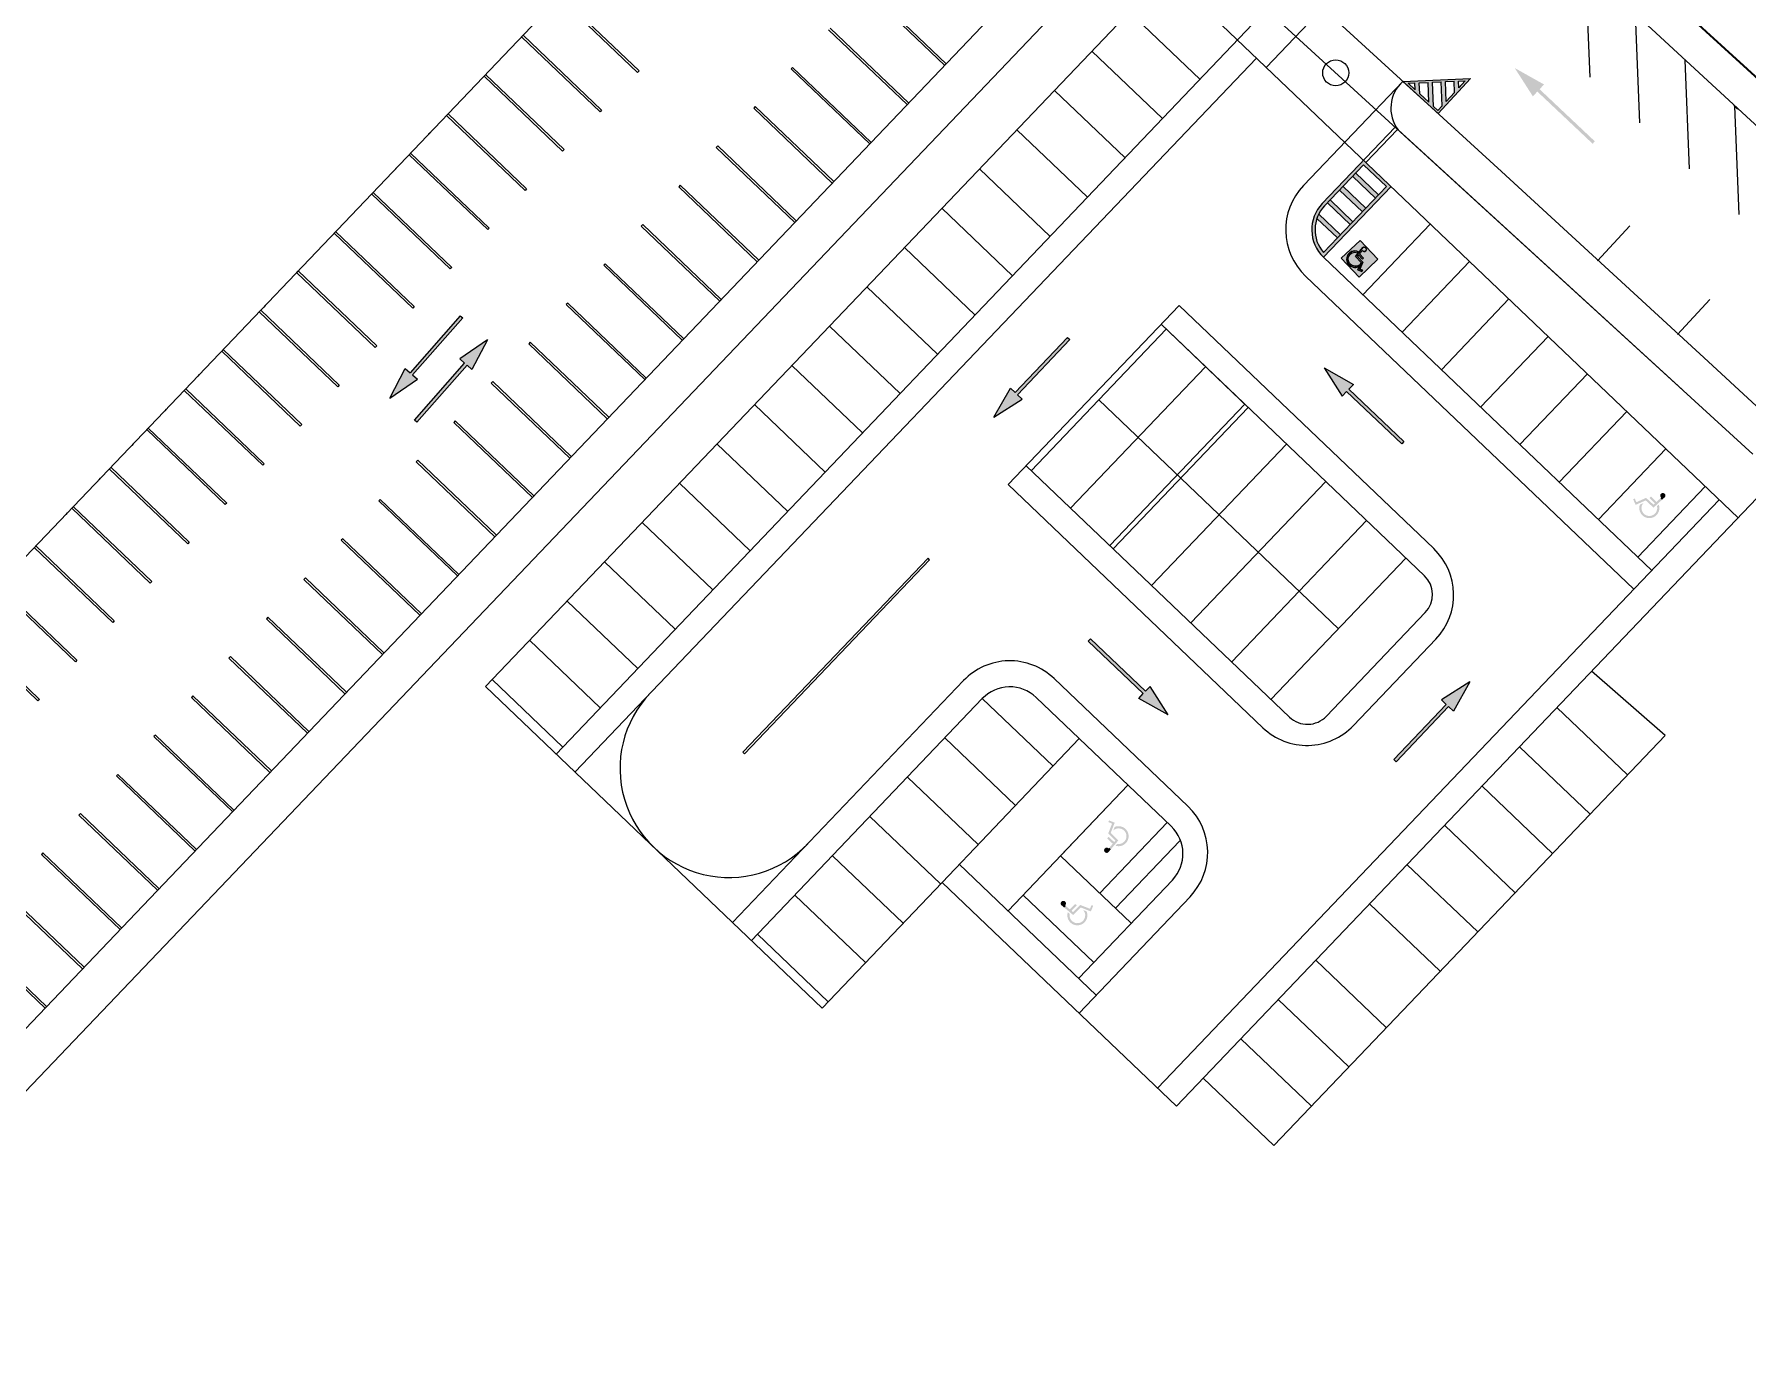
# Model space of a CAD drawing. Header units: millimetres. Extents: x 34038 to 35840, y 10511 to 10922.
# Drawn here: x 34978.6 to 35057.5, y 10704.3 to 10765.4 of the extents above; entities that cross this region are included whole.
import ezdxf

# ---------------------------------------------------------------- set-up
doc = ezdxf.new("R2010")
doc.units = ezdxf.units.MM
for name, color, linetype in [('_0', 7, 'Continuous'), ('GUIA', 7, 'Continuous'), ('PINTURA BRANCA', 7, 'Continuous')]:
    doc.layers.add(name, color=color, linetype=linetype)

# ---------------------------------------------------------------- blocks, each defined once
blk = doc.blocks.new('12')
at = {"layer": 'PINTURA BRANCA'}
h = blk.add_hatch(color=256, dxfattribs=at)
h.paths.add_polyline_path([(709.5063524391578, 866.5878076270078), (709.3348524387259, 866.3245246753548), (709.2430694875048, 866.7593076274395)], flags=16)
h.paths.add_polyline_path([(709.1846487430099, 867.0360512210649), (709.615513863723, 866.7553897960679), (709.8338367128534, 867.0905541341882), (709.06780725402, 867.5895384083154)], flags=16)
h.paths.add_polyline_path([(710.3346837331574, 868.4351293180409), (710.5979666848099, 868.2636293176096), (710.7694666852412, 868.5269122692622)], flags=16)
h.paths.add_polyline_path([(710.0579401395316, 868.3767085735461), (710.4888052602445, 868.0960471485492), (710.2704824111141, 867.760882810429), (709.5044529522806, 868.259867084556)], flags=16)
h.paths.add_polyline_path([(710.985027265608, 868.6746211296579), (709.2868740274193, 866.0676543903937), (708.8324672768815, 868.2202143791201)])
h.paths.add_polyline_path([(709.009386509525, 867.8662820019409), (709.9429981374185, 867.2581363032485), (710.161320986549, 867.5933006413688), (709.2277093586556, 868.2014463400611), (708.95096576503, 868.1430255955661)], flags=16)
for p, q in [((708.8324672768815, 868.2202143791201), (710.985027265608, 868.6746211296579)), ((710.985027265608, 868.6746211296579), (709.2868740274193, 866.0676543903937)), ((709.2868740274193, 866.0676543903937), (708.8324672768815, 868.2202143791201)), ((708.9509657650299, 868.1430255955661), (709.2277093586556, 868.2014463400611)), ((709.0093865095249, 867.866282001941), (708.95096576503, 868.1430255955661)), ((709.009386509525, 867.8662820019409), (709.9429981374186, 867.2581363032484)), ((709.2277093586556, 868.2014463400611), (710.161320986549, 867.5933006413688)), ((709.5044529522806, 868.259867084556), (710.0579401395314, 868.3767085735461)), ((709.5044529522808, 868.259867084556), (710.2704824111141, 867.760882810429)), ((710.0579401395316, 868.3767085735461), (710.4888052602445, 868.0960471485495)), ((710.4888052602445, 868.0960471485492), (710.2704824111141, 867.760882810429)), ((710.334683733157, 868.435129318041), (710.7694666852412, 868.5269122692622)), ((710.3346837331574, 868.4351293180409), (710.5979666848096, 868.2636293176097)), ((710.7694666852414, 868.5269122692623), (710.5979666848099, 868.2636293176096)), ((709.1846487430099, 867.036051221065), (709.06780725402, 867.5895384083154)), ((709.0678072540201, 867.5895384083155), (709.8338367128534, 867.0905541341882)), ((709.8338367128533, 867.0905541341882), (709.615513863723, 866.7553897960679)), ((710.161320986549, 867.5933006413688), (709.9429981374185, 867.2581363032485)), ((709.1846487430099, 867.0360512210649), (709.6155138637231, 866.7553897960678)), ((709.3348524387259, 866.3245246753548), (709.2430694875046, 866.7593076274396)), ((709.2430694875048, 866.7593076274395), (709.5063524391579, 866.5878076270076)), ((709.5063524391578, 866.5878076270078), (709.3348524387258, 866.3245246753545))]:
    blk.add_line(p, q, dxfattribs=at)
blk = doc.blocks.new('A$C51C17A21')
at = {"layer": 'PINTURA BRANCA'}
h = blk.add_hatch(color=152, dxfattribs=at)
h.paths.add_polyline_path([(9.180785392288044, 9.163803444595828), (0, 9.163803444595828), (0, 0), (9.180785392288044, 0)])
edge = h.paths.add_edge_path(flags=16)
edge.add_line((5.422054313698709, 5.759658274507842), (5.421210884993229, 5.279695285018647))
edge.add_line((5.421210884993229, 5.279695285018647), (3.371216165724718, 5.269816209399892))
edge.add_line((3.371216165724718, 5.269816209399892), (3.434992290459149, 4.612271246112527))
edge.add_line((3.434992290459149, 4.612271246112527), (6.32046581006648, 4.612235962520231))
edge.add_line((6.32046581006648, 4.612235962520231), (7.291269149901154, 2.146054230700997))
edge.add_line((7.291269149901154, 2.146054230700997), (8.265835677223322, 2.561483206763683))
edge.add_line((8.265835677223322, 2.561483206763683), (8.460630145193818, 2.108830044385854))
edge.add_line((8.460630145193818, 2.108830044385854), (7.028143119715196, 1.500893807131092))
edge.add_line((7.028143119715196, 1.500893807131092), (5.990097561407993, 4.122711449713847))
edge.add_line((5.990097561407993, 4.122711449713847), (3.009950167172747, 4.122993718423118))
edge.add_line((3.009950167172747, 4.122993718423118), (2.53974979408008, 8.155413962825719))
edge.add_arc((3.205961485207808, 8.053055018452483), 0.6740292062577634, 90.86110328032771, 171.2651935622226, ccw=False)
edge.add_line((3.195831822675927, 8.727008103485446), (3.431625227975701, 8.7240795656013))
edge.add_arc((3.423146651183856, 8.04142065083306), 0.682711564408401, 6.993114099470688, 89.28842694358462, ccw=False)
edge.add_line((4.100779381530401, 8.124540822512813), (4.101967756527984, 8.066675736668572))
edge.add_arc((3.374478854861763, 8.051735300494556), 0.7276423013270964, -109.66773350404361, 1.1765177688022277, ccw=False)
edge.add_line((3.129579916691682, 7.366543481538997), (3.311797415962019, 5.77027863477781))
edge.add_line((3.311797415962019, 5.77027863477781), (5.422054313698709, 5.759658274507842))
edge = h.paths.add_edge_path(flags=16)
edge.add_line((6.140327967041799, 2.954754088966752), (6.398734448690789, 2.329909958291523))
edge.add_arc((3.545799992762909, 3.567409587629868), 3.109765319510951, 302.00990588515776, 336.5505467284719, ccw=False)
edge.add_arc((3.613911364152955, 3.383162574035737), 2.917701294968827, 162.5317855962321, 302.793607434027, ccw=False)
edge.add_arc((3.412492398476161, 3.34164600982001), 2.739861174484087, 108.78632825692031, 160.438804791383, ccw=False)
edge.add_line((2.530148055141808, 5.935544179608314), (2.580854924532105, 5.481713625966677))
edge.add_arc((3.412492398461723, 3.341646009805345), 2.295976979367712, 111.2362938310106, 160.2370488798236)
edge.add_arc((3.613911364156479, 3.383162574032781), 2.473817099848291, 162.720137507934, 302.8637260381623)
edge.add_arc((3.545799992762568, 3.567409587629754), 2.665881124386374, 301.9444794714997, 346.7139074411326)
h = blk.add_hatch(color=256, dxfattribs=at)
edge = h.paths.add_edge_path()
edge.add_arc((3.374478854861763, 8.051735300494556), 0.7276423013270057, 250.3322664959564, 361.1765177688022)
edge.add_line((4.101967756527984, 8.066675736668572), (4.100779381530401, 8.124540822512813))
edge.add_arc((3.423146651183856, 8.04142065083306), 0.6827115644084146, 6.993114099470686, 89.28842694358454)
edge.add_line((3.431625227975701, 8.7240795656013), (3.195831822675927, 8.727008103485446))
edge.add_arc((3.205961485207808, 8.053055018452483), 0.674029206257754, 90.86110328032767, 171.2651935622226)
edge.add_line((2.53974979408008, 8.155413962825719), (3.009950167172747, 4.122993718423118))
edge.add_line((3.009950167172747, 4.122993718423118), (5.990097561407993, 4.122711449713847))
edge.add_line((5.990097561407993, 4.122711449713847), (7.028143119715196, 1.500893807131092))
edge.add_line((7.028143119715196, 1.500893807131092), (8.460630145193818, 2.108830044385854))
edge.add_line((8.460630145193818, 2.108830044385854), (8.265835677223322, 2.561483206763683))
edge.add_line((8.265835677223322, 2.561483206763683), (7.291269149901154, 2.146054230700997))
edge.add_line((7.291269149901154, 2.146054230700997), (6.32046581006648, 4.612235962520231))
edge.add_line((6.32046581006648, 4.612235962520231), (3.434992290459149, 4.612271246112527))
edge.add_line((3.434992290459149, 4.612271246112527), (3.371216165724718, 5.269816209399892))
edge.add_line((3.371216165724718, 5.269816209399892), (5.421279214686706, 5.279695614304501))
edge.add_line((5.421279214686706, 5.279695614304501), (5.422054313698709, 5.759658274507842))
edge.add_line((5.422054313698709, 5.759658274507842), (3.311797415962019, 5.77027863477781))
edge.add_line((3.311797415962019, 5.77027863477781), (3.129579916691682, 7.366543481538997))
edge = h.paths.add_edge_path()
edge.add_arc((3.412492398461723, 3.341646009805345), 2.295976979367714, 111.23629383101061, 160.2370488798236, ccw=False)
edge.add_line((2.580854924532105, 5.481713625966677), (2.530148055141808, 5.935544179608314))
edge.add_arc((3.412492398476161, 3.34164600982001), 2.739861174484073, 108.7863282569202, 160.438804791383)
edge.add_arc((3.613911364152841, 3.383162574035737), 2.917701294968806, 162.5317855962315, 302.7936074340288)
edge.add_arc((3.545799992762795, 3.567409587629868), 3.109765319511033, 302.0099058851595, 336.5505467284727)
edge.add_line((6.398734448690789, 2.329909958291523), (6.140327967041799, 2.954754088966752))
edge.add_arc((3.545799992762568, 3.567409587629868), 2.66588112438639, 301.9444794714964, 346.71390744113023, ccw=False)
edge.add_arc((3.613911364156479, 3.383162574032781), 2.473817099848283, 162.720137507934, 302.8637260381601, ccw=False)
blk.add_lwpolyline([(9.180785392288044, 0), (0, 0), (0, 9.163803444595828), (9.180785392288044, 9.163803444595828)], close=True, dxfattribs=at)
blk.add_lwpolyline([(8.460630145193818, 2.108830044385854), (7.028143119715196, 1.500893807131092), (5.990097561407993, 4.122711449713847), (3.009950167172747, 4.122993718423118), (2.53974979408008, 8.155413962825719, -0.5271040350187159), (3.195831822675927, 8.727008103485446), (3.431625227975701, 8.7240795656013, -0.3753540589992009), (4.100779381530401, 8.124540822512813), (4.101967756527984, 8.066675736668572, -0.5252580657301573), (3.129579916691682, 7.366543481538997), (3.311797415962019, 5.77027863477781), (5.422071464680243, 5.770278634777924), (5.421279214686706, 5.279695614304501), (3.371216165724718, 5.269816209399892), (3.434992290459149, 4.612271246112527), (6.32046581006648, 4.612235962520231), (7.291269149901154, 2.146054230700997), (8.265835677223322, 2.561483206763683)], format="xyb", close=True, dxfattribs=at)
at = {"layer": 'PINTURA BRANCA', "color": 250}
for points in [[(3.129579916691682, 7.366543481538997, 0.5252580657301571), (4.101967756527984, 8.066675736668572), (4.100779381530401, 8.124540822512813, 0.3753540589992009), (3.431625227975701, 8.7240795656013), (3.195831822675927, 8.727008103485446, 0.3659682706623709), (2.53974979408008, 8.155413962825719), (3.009950167172747, 4.122993718423118), (5.990097561407993, 4.122711449713847), (7.028143119715196, 1.500893807131092), (8.460630145193818, 2.108830044385854), (8.265835677223322, 2.561483206763683), (7.291269149901154, 2.146054230700997), (6.32046581006648, 4.612235962520231), (3.434992290459149, 4.612271246112527), (3.371216165724718, 5.269816209399892), (5.421279214686706, 5.279695614304501), (5.422071464680243, 5.770278634777924), (3.311797415962019, 5.77027863477781)], [(1.251749361771317, 4.11798344879719, -0.2171247333798054), (2.580854924532105, 5.481713625966677), (2.530148055141808, 5.935544179608314, 0.2292715696475673), (0.8307638776268504, 4.258988421397362, 0.7019114297085347), (5.194180469797061, 0.9304639785272002, 0.1518635365455348), (6.398734448690789, 2.329909958291523), (6.140327967041799, 2.954754088966752, -0.1978667100968566), (4.956310346832424, 1.305246306515642, -0.7011416496897603)]]:
    blk.add_lwpolyline(points, format="xyb", close=True, dxfattribs=at)
at = {"layer": 'PINTURA BRANCA'}
for points in [[(6.398734448690789, 2.329909958291523, -0.1518635365455338), (5.194180469797061, 0.9304639785272002, -0.7019114297085285), (0.8307638776268504, 4.258988421397362, -0.229271569647566), (2.530148055141808, 5.935544179608314)], [(6.140327967041799, 2.954754088966752, -0.1978667100968593), (4.956310346832424, 1.305246306515642, -0.701141649689756), (1.251749361771317, 4.11798344879719, -0.2171247333798052), (2.580854924532105, 5.481713625966677, 0.04686792952544745)]]:
    blk.add_lwpolyline(points, format="xyb", dxfattribs=at)
for points in [[(2.580854924532105, 5.481713625966677), (2.530148055141808, 5.935544179608428)], [(6.140327967041799, 2.954754088966752), (6.398734448690789, 2.329909958291637)]]:
    blk.add_lwpolyline(points, dxfattribs=at)

msp = doc.modelspace()

# ---------------------------------------------------------------- hatches: boundary and pattern name
for points in [[(35046.75679542421, 10763.86028787228), (35048.10529091992, 10763.10385882865), (35047.89944566485, 10762.88562104328), (35050.44555316088, 10760.48409306746), (35050.34263053335, 10760.37497417477), (35047.79652303732, 10762.77650215059), (35047.59067778225, 10762.55826436522)], [(34994.95542879529, 10748.65355978105), (34995.66661072111, 10750.02645645173), (34995.89157094497, 10749.8279800106), (34998.2071294248, 10752.45251595558), (34998.31960953672, 10752.35327773502), (34996.00405105689, 10749.72874179004), (34996.22901128075, 10749.53026534891)], [(34999.45436136948, 10751.3521162787), (34998.74317944366, 10749.97921960801), (34998.51821921981, 10750.17769604914), (34996.20266073998, 10747.55316010416), (34996.09018062805, 10747.65239832472), (34998.40573910788, 10750.2769342697), (34998.18077888402, 10750.47541071083)], [(35022.77123079034, 10747.78113854195), (35023.53228331366, 10749.12703008912), (35023.7498133685, 10748.92043707074), (35026.16006524953, 10751.45828771056), (35026.26883027695, 10751.35499120137), (35023.85857839592, 10748.81714056156), (35024.07610845076, 10748.61054754319)], [(35037.9788591555, 10750.05386411332), (35039.32475070267, 10749.29281159), (35039.11815768429, 10749.07528153516), (35041.65600832411, 10746.66502965413), (35041.55271181492, 10746.55626462671), (35039.01486117511, 10748.96651650774), (35038.80826815673, 10748.7489864529)], [(35030.79404258826, 10734.07433129946), (35029.44815104109, 10734.83538382278), (35029.65474405947, 10735.05291387762), (35027.11689341965, 10737.46316575865), (35027.22018992883, 10737.57193078607), (35029.75804056865, 10735.16167890504), (35029.96463358702, 10735.37920895988)], [(35044.69068805522, 10735.59697458899), (35043.9296355319, 10734.25108304182), (35043.71210547706, 10734.45767606019), (35041.30185359603, 10731.91982542038), (35041.19308856861, 10732.02312192957), (35043.60334044963, 10734.56097256938), (35043.38581039479, 10734.76756558775)]]:
    msp.add_hatch(color=256).paths.add_polyline_path(points)
h = msp.add_hatch(color=256)
h.set_gradient(color1=(255, 255, 255), one_color=1, tint=1)
h.paths.add_polyline_path([(35052.78476710375, 10743.95147871251), (35052.3232796396, 10743.74638387434), (35052.20789651369, 10744.00356059167), (35052.28049161623, 10744.03613060789), (35052.36022739718, 10743.87081449832), (35052.80385345909, 10744.06797134968), (35053.14675031223, 10743.75298262075), (35053.21383320881, 10743.81526303627), (35052.95952855277, 10744.05794502192), (35053.0312503762, 10744.12593417776), (35053.2862996601, 10743.8825415965), (35053.4674063441, 10744.05068280847), (35053.53910453514, 10743.98256635624), (35053.14710557855, 10743.61863070129)])
h = msp.add_hatch(color=256)
h.set_gradient(color1=(255, 255, 255), one_color=1, tint=1)
h.paths.add_polyline_path([(35053.30527621872, 10743.68519541439), (35053.38534363022, 10743.75953078022, -1.442445604165616), (35052.5206768292, 10743.75904847244), (35052.6711470908, 10743.825920655, 1.61659009034227)])
h = msp.add_hatch(color=256)
h.set_gradient(color1=(255, 255, 255), one_color=1, tint=1)
h.paths.add_polyline_path([(35053.4674063441, 10744.05068280847), (35053.49844787647, 10744.07950206992, -3.432758291844596), (35053.62755424638, 10744.0646839309), (35053.53910453514, 10743.98256635624)])
h = msp.add_hatch(color=256)
h.set_gradient(color1=(255, 255, 255), one_color=1, tint=1)
h.paths.add_polyline_path([(35028.15461536035, 10728.64106674871), (35028.33791221937, 10729.11163750182), (35028.0756227094, 10729.21487190807), (35028.04648199874, 10729.14083358115), (35028.2153448797, 10729.06891322045), (35028.03914233889, 10728.61655542903), (35028.36981653206, 10728.28875864865), (35028.31074021826, 10728.2188375909), (35028.05643524909, 10728.46151924842), (35027.99187329823, 10728.3866974617), (35028.24692289619, 10728.14330520954), (35028.08743194035, 10727.95453621537), (35028.15882568868, 10727.88610073945), (35028.5040381728, 10728.29468449306)])
h = msp.add_hatch(color=256)
h.set_gradient(color1=(255, 255, 255), one_color=1, tint=1)
h.paths.add_polyline_path([(35028.44494044158, 10728.13357499426), (35028.37442936099, 10728.05012006923, 1.442445604165616), (35028.33448944827, 10728.91386407805), (35028.27472460421, 10728.76043216533, -1.61659009034227)])
h = msp.add_hatch(color=256)
h.set_gradient(color1=(255, 255, 255), one_color=1, tint=1)
h.paths.add_polyline_path([(35028.08743194035, 10727.95453621537), (35028.06009532549, 10727.92218136952, 3.432758291844596), (35028.0809327657, 10727.79390887411), (35028.15882568868, 10727.88610073945)])
h = msp.add_hatch(color=256)
h.set_gradient(color1=(255, 255, 255), one_color=1, tint=1)
h.paths.add_polyline_path([(35026.08368690317, 10725.27531089378), (35026.05133205732, 10725.30264750865, 3.432758291844596), (35025.92305956191, 10725.28181006843), (35026.01525142725, 10725.20391714546)])
h = msp.add_hatch(color=256)
h.set_gradient(color1=(255, 255, 255), one_color=1, tint=1)
h.paths.add_polyline_path([(35026.7702174365, 10725.20812747379), (35027.24078818961, 10725.02483061476), (35027.34402259586, 10725.28712012474), (35027.26998426895, 10725.3162608354), (35027.19806390825, 10725.14739795444), (35026.74570611683, 10725.32360049525), (35026.41790933645, 10724.99292630208), (35026.3479882787, 10725.05200261587), (35026.59066993622, 10725.30630758504), (35026.5158481495, 10725.37086953591), (35026.27245589734, 10725.11581993795), (35026.08368690317, 10725.27531089378), (35026.01525142725, 10725.20391714546), (35026.42383518085, 10724.85870466134)])
h = msp.add_hatch(color=256)
h.set_gradient(color1=(255, 255, 255), one_color=1, tint=1)
h.paths.add_polyline_path([(35026.26272568206, 10724.91780239256), (35026.17927075703, 10724.98831347315, 1.442445604165616), (35027.04301476585, 10725.02825338587), (35026.88958285313, 10725.08801822993, -1.61659009034227)])
at = {"layer": '_0'}
h = msp.add_hatch(color=256, dxfattribs=at)
h.dxf.hatch_style = 1
h.paths.add_polyline_path([(35039.44082426844, 10759.02569271304), (35039.29394458733, 10758.87177838384), (35040.3429413168, 10757.8707260068), (35040.48982099791, 10758.024640336)])
h.paths.add_polyline_path([(35038.84929733691, 10758.40583522026), (35038.6949299409, 10758.24407455991), (35039.74392667036, 10757.24302218287), (35039.89829406637, 10757.40478284322)])
h.paths.add_polyline_path([(35038.25811575643, 10757.78633961876), (35038.12970683764, 10757.65178068965), (35039.17870356712, 10756.65072831262), (35039.3071124859, 10756.78528724173)])
h.paths.add_polyline_path([(35037.73265782226, 10757.13670618245, 0.03379886507679383), (35037.64830151583, 10756.93778787926), (35038.59264724225, 10756.03660343547), (35038.732204052, 10756.18284417208)])
at = {"layer": 'PINTURA BRANCA'}
h = msp.add_hatch(color=256, dxfattribs=at)
h.dxf.hatch_style = 1
h.paths.add_polyline_path([(35039.44082426844, 10759.02569271304), (35039.29394458733, 10758.87177838384), (35040.3429413168, 10757.8707260068), (35040.48982099791, 10758.024640336)], flags=0)
h.paths.add_polyline_path([(35038.84929733691, 10758.40583522026), (35038.6949299409, 10758.24407455991), (35039.74392667036, 10757.24302218287), (35039.89829406637, 10757.40478284322)], flags=0)
h.paths.add_polyline_path([(35038.25811575643, 10757.78633961876), (35038.12970683764, 10757.65178068965), (35039.17870356712, 10756.65072831262), (35039.3071124859, 10756.78528724173)], flags=0)
h.paths.add_polyline_path([(35037.73265782226, 10757.13670618245, 0.0337988650767938), (35037.64830151583, 10756.93778787926), (35038.59264724225, 10756.03660343547), (35038.732204052, 10756.18284417208)], flags=0)
h.paths.add_polyline_path([(35041.05868510628, 10758.40347824489), (35039.79265457072, 10759.61164490682), (35037.8941069591, 10757.62216835094, 0.4142135623731072), (35037.95197083273, 10755.14797115344)])
h.paths.add_polyline_path([(35038.00262386215, 10757.51861120849), (35039.79761433131, 10759.39957086133), (35040.84661106078, 10758.39851848429), (35037.95187602637, 10755.36514315505, -0.3869742694113127)], flags=16)

# ---------------------------------------------------------------- linework, layer by layer
for p, q in [((35016.66432736312, 10781.68284460433), (34954.53007286289, 10716.57267321998)), ((35060.76016882785, 10760.77398091419), (35048.99999853604, 10771.52169836671)), ((35060.75833399918, 10760.81629896014), (35049.0423820853, 10771.52360486923)), ((35027.51602259385, 10771.32713552097), (34963.58677851916, 10704.33600362994)), ((35033.31112190056, 10770.83300893815), (35046.1432025368, 10759.10100212643)), ((35029.52207650661, 10770.53231652248), (34970.88329515025, 10709.08503378622)), ((35030.92028637835, 10770.57996991884), (35057.7233903154, 10746.07465337054)), ((35057.03590095539, 10743.1565003899), (35030.73538264509, 10768.25495459113)), ((35035.32837330645, 10766.54978125863), (35002.6151261069, 10732.26976743536)), ((35032.26493736234, 10763.33962526677), (35029.00943027088, 10766.44633954033)), ((35037.91517365714, 10766.62321649451), (35035.308076682, 10763.89125534735)), ((35034.85902496092, 10764.31978317796), (35003.48326133129, 10731.44131029575)), ((35030.53898498814, 10761.53101021596), (35027.28347789669, 10764.63772448952)), ((34999.85355961776, 10764.06692601314), (34999.7845215572, 10763.99458137827)), ((35006.43942796526, 10763.7258422848), (35006.3703899047, 10763.65349764993)), ((35013.50856273661, 10763.89117100059), (35013.43952467606, 10763.81882636572)), ((35028.81303261394, 10759.72239516516), (35025.55752552249, 10762.82910943872)), ((35041.6033909606, 10763.2472754037), (35037.02597173471, 10758.45062549055)), ((34998.33472228553, 10762.47534404596), (34998.26568422497, 10762.40299941109)), ((35011.78261122272, 10762.0825551288), (35011.71357316217, 10762.01021049393)), ((35004.71347645135, 10761.91722641302), (35004.6444383908, 10761.84488177815)), ((35041.24848015884, 10761.13719573278), (35037.8941069591, 10757.62216835094)), ((34996.8158849533, 10760.88376207879), (34996.74684689275, 10760.81141744392)), ((35027.08708023974, 10757.91378011435), (35023.83157314829, 10761.02049438791)), ((35041.35699706188, 10761.03363859033), (35039.90117147376, 10759.50808776437)), ((35041.38194265265, 10761.01126609633), (35054.47496000825, 10749.04460092395)), ((35002.98752493746, 10760.10861054123), (35002.91848687691, 10760.03626590636)), ((35010.05665970883, 10760.27393925701), (35009.98762164827, 10760.20159462214)), ((34995.29704762108, 10759.29218011162), (34995.22800956052, 10759.21983547674)), ((35025.36112786554, 10756.10516506355), (35022.10562077409, 10759.2118793371)), ((35039.79761433131, 10759.39957086133), (35038.00262386215, 10757.51861120849)), ((35055.66711874183, 10750.34106649096), (35046.14311827613, 10759.09881573061)), ((35001.26157342357, 10758.29999466944), (35001.19253536301, 10758.22765003457)), ((35008.33070819493, 10758.46532338523), (35008.26167013437, 10758.39297875036)), ((35040.84661106078, 10758.39851848429), (35037.95187602637, 10755.36514315505)), ((35041.05868510628, 10758.40347824489), (35037.95197083273, 10755.14797115344)), ((34993.77821028885, 10757.70059814444), (34993.70917222829, 10757.62825350957)), ((35023.63517549134, 10754.29655001274), (35020.3796683999, 10757.4032642863)), ((34999.53562190967, 10756.49137879765), (34999.46658384911, 10756.41903416278)), ((35006.60475668104, 10756.65670751344), (35006.53571862048, 10756.58436287857)), ((35042.86730015709, 10756.67752587069), (35039.76058588353, 10753.42201877924)), ((35004.87880516714, 10754.84809164165), (35004.80976710658, 10754.77574700678)), ((35021.90922311715, 10752.48793496194), (35018.6537160257, 10755.59464923549)), ((35053.06106944383, 10740.72943327374), (35037.95197083273, 10755.14797115344)), ((35044.6759152079, 10754.95157349649), (35041.56920093434, 10751.69606640504)), ((34990.74053562439, 10754.5174342101), (34990.67149756383, 10754.44508957523)), ((34997.80967039578, 10754.68276292587), (34997.74063233522, 10754.61041829099)), ((35052.23261710058, 10739.8612934722), (35037.12351369311, 10754.27983592905)), ((35020.18327074295, 10750.67931991113), (35016.9277636515, 10753.78603418469)), ((34989.22169829216, 10752.92585224292), (34989.15266023161, 10752.85350760805)), ((34996.08371888188, 10752.87414705408), (34996.01468082132, 10752.80180241921)), ((35003.15285365324, 10753.03947576987), (35003.08381559269, 10752.96713113499)), ((35031.29750913621, 10752.92819750171), (35023.42716630987, 10744.68091287004)), ((35043.02934826651, 10741.73256159697), (35031.29750913621, 10752.92819750171)), ((35046.4845302587, 10753.22562112229), (35043.37781598514, 10749.97011403084)), ((34998.2071294248, 10752.45251595558), (34995.89157094497, 10749.8279800106)), ((34998.31960953672, 10752.35327773502), (34996.00405105689, 10749.72874179004)), ((34998.2071294248, 10752.45251595558), (34998.31960953672, 10752.35327773502)), ((35018.45731836875, 10748.87070486032), (35015.2018112773, 10751.97741913388)), ((35030.70898604515, 10751.83109440461), (35024.49555749803, 10745.32008022171)), ((35042.59878423974, 10740.48471894812), (35030.4690519966, 10752.06006227733)), ((35034.48562430142, 10748.22706724471), (35030.4690519966, 10752.06006227733)), ((34987.70286095994, 10751.33427027575), (34987.63382289938, 10751.26192564088)), ((34994.35776736798, 10751.06553118229), (34994.28872930743, 10750.99318654742)), ((34999.45436136948, 10751.3521162787), (34998.18077888402, 10750.47541071083)), ((34999.45436136948, 10751.3521162787), (34998.74317944366, 10749.97921960801)), ((35001.42690213935, 10751.23085989808), (35001.3578640788, 10751.15851526321)), ((35026.16006524953, 10751.45828771056), (35023.7498133685, 10748.92043707074)), ((35026.26883027695, 10751.35499120137), (35023.85857839592, 10748.81714056156)), ((35026.16006524953, 10751.45828771056), (35026.26883027695, 10751.35499120137)), ((35048.2931453095, 10751.49966874809), (35045.18643103595, 10748.24416165664)), ((34996.09018062805, 10747.65239832472), (34998.40573910788, 10750.2769342697)), ((34996.20266073998, 10747.55316010416), (34998.51821921981, 10750.17769604914)), ((34998.40573910788, 10750.2769342697), (34998.18077888402, 10750.47541071083)), ((34998.74317944366, 10749.97921960801), (34998.51821921981, 10750.17769604914)), ((35016.73136599455, 10747.06208980952), (35013.4758589031, 10750.16880408308)), ((35032.51760109595, 10750.10514203041), (35026.30417254884, 10743.59412784751)), ((35055.66711874183, 10750.34106649096), (35058.90579049873, 10747.36050657192)), ((34986.18402362771, 10749.74268830858), (34986.11498556715, 10749.6703436737)), ((34994.95542879529, 10748.65355978105), (34995.66661072111, 10750.02645645173)), ((34994.95542879529, 10748.65355978105), (34996.22901128075, 10749.53026534891)), ((34995.66661072111, 10750.02645645173), (34995.89157094497, 10749.8279800106)), ((34996.00405105689, 10749.72874179004), (34996.22901128075, 10749.53026534891)), ((34999.70095062545, 10749.42224402629), (34999.6319125649, 10749.34989939142)), ((35037.9788591555, 10750.05386411332), (35038.80826815673, 10748.7489864529)), ((35037.9788591555, 10750.05386411332), (35039.32475070267, 10749.29281159)), ((35050.10176036031, 10749.7737163739), (35046.99504608675, 10746.51820928245)), ((34992.63181585409, 10749.2569153105), (34992.56277779354, 10749.18457067563)), ((35022.77123079034, 10747.78113854195), (35023.53228331366, 10749.12703008912)), ((35022.77123079034, 10747.78113854195), (35024.07610845076, 10748.61054754319)), ((35023.53228331366, 10749.12703008912), (35023.7498133685, 10748.92043707074)), ((35023.85857839592, 10748.81714056156), (35024.07610845076, 10748.61054754319)), ((35038.63919253673, 10738.04310855824), (35027.60227177159, 10748.57558731316)), ((35039.01486117511, 10748.96651650774), (35038.80826815673, 10748.7489864529)), ((35041.55271181492, 10746.55626462671), (35039.01486117511, 10748.96651650774)), ((35039.32475070267, 10749.29281159), (35039.11815768429, 10749.07528153516)), ((35041.65600832411, 10746.66502965413), (35039.11815768429, 10749.07528153516)), ((34984.66518629548, 10748.1511063414), (34984.59614823492, 10748.07876170653)), ((35015.00541362035, 10745.25347475871), (35011.7499065289, 10748.36018903227)), ((35034.32621614676, 10748.37918965621), (35028.11278759965, 10741.86817547331)), ((35034.48562430142, 10748.22706724471), (35028.27219575431, 10741.71605306181)), ((35051.91037541111, 10748.0477639997), (35048.80366113756, 10744.79225690825)), ((34990.90586434019, 10747.44829943872), (34990.83682627964, 10747.37595480385)), ((34996.20266073998, 10747.55316010416), (34996.09018062805, 10747.65239832472)), ((34997.97499911156, 10747.6136281545), (34997.905961051, 10747.54128351963)), ((34983.14634896325, 10746.55952437423), (34983.0773109027, 10746.48717973936)), ((35013.27946124616, 10743.44485970791), (35010.02395415471, 10746.55157398147)), ((35036.24792300534, 10746.54531433067), (35030.03449445822, 10740.03430014777)), ((35031.1798675968, 10716.06181974629), (35060.04763852251, 10746.31251687672)), ((35041.65600832411, 10746.66502965413), (35041.55271181492, 10746.55626462671)), ((35053.71899046192, 10746.3218116255), (35050.61227618837, 10743.06630453405)), ((34989.1799128263, 10745.63968356693), (34989.11087476574, 10745.56733893206)), ((34996.24904759767, 10745.80501228271), (34996.18000953711, 10745.73266764784)), ((35036.38538207269, 10733.97367959086), (35024.25562344948, 10745.54904809443)), ((34981.62751163102, 10744.96794240706), (34981.55847357047, 10744.89559777219)), ((35011.55350887196, 10741.6362446571), (35008.29800178051, 10744.74295893066)), ((35035.15902742355, 10733.48525598667), (35023.42716630987, 10744.68091287004)), ((35038.05653805615, 10744.81936195647), (35031.84310950903, 10738.30834777357)), ((35055.52760551273, 10744.5958592513), (35052.42089123917, 10741.34035215985)), ((34987.4539613124, 10743.83106769514), (34987.38492325185, 10743.75872306027)), ((34994.52309608377, 10743.99639641092), (34994.45405802321, 10743.92405177605)), ((35030.31173183792, 10716.89027632583), (35056.16776573098, 10743.98495752952)), ((34980.1086742988, 10743.37636043988), (34980.03963623824, 10743.30401580501)), ((35033.72388119874, 10736.51353667668), (35039.93725660882, 10743.02456720175)), ((35009.82755649776, 10739.8276296063), (35006.57204940631, 10742.93434387986)), ((34985.72800979851, 10742.02245182335), (34985.65897173795, 10741.95010718848)), ((34992.79714456987, 10742.18778053914), (34992.72810650932, 10742.11543590427)), ((35008.10160412356, 10738.01901455549), (35004.84609703211, 10741.12572882905)), ((35019.74353234973, 10741.28482080607), (35011.21934853971, 10732.35238016338)), ((35019.81587695176, 10741.2157827111), (35011.29169318628, 10732.28334211509)), ((35019.81587695176, 10741.2157827111), (35019.74353234973, 10741.28482080607)), ((35035.53249624957, 10734.78758430246), (35041.74588882389, 10741.29863281403)), ((34984.00205828461, 10740.21383595156), (34983.93302022406, 10740.14149131669)), ((34991.07119305598, 10740.37916466735), (34991.00215499543, 10740.30682003248)), ((35006.37565174937, 10736.21039950469), (35003.12014465791, 10739.31711377824)), ((34982.27610677072, 10738.40522007978), (34982.20706871016, 10738.33287544491)), ((34989.34524154208, 10738.57054879556), (34989.27620348153, 10738.49820416069)), ((35038.08197901383, 10734.01336247202), (35042.63846690166, 10738.7881313805)), ((35004.64969937516, 10734.40178445388), (35001.39419228372, 10737.50849872744)), ((35027.11689341965, 10737.46316575865), (35027.22018992883, 10737.57193078607)), ((35027.22018992883, 10737.57193078607), (35029.75804056865, 10735.16167890504)), ((35039.3298282372, 10733.58280973618), (35043.12690147705, 10737.56178382658)), ((34987.61929002819, 10736.76193292377), (34987.55025196763, 10736.6895882889)), ((35027.11689341965, 10737.46316575865), (35029.65474405947, 10735.05291387762)), ((34980.55015525682, 10736.59660420799), (34980.48111719626, 10736.52425957312)), ((35053.67980502766, 10733.12145067274), (35050.29193894721, 10736.08946522831)), ((35002.92374700097, 10732.59316940308), (34999.66823990952, 10735.69988367663)), ((35010.74328258268, 10724.5130532424), (35021.37305323817, 10735.65204881961)), ((35031.70716624221, 10729.86798430923), (35025.54385405182, 10735.74960256912)), ((35029.75804056865, 10735.16167890504), (35029.96463358702, 10735.37920895988)), ((35030.79404258826, 10734.07433129946), (35029.96463358702, 10735.37920895988)), ((35044.69068805522, 10735.59697458899), (35043.38581039479, 10734.76756558775)), ((35044.69068805522, 10735.59697458899), (35043.9296355319, 10734.25108304182)), ((34978.82420374292, 10734.7879883362), (34978.75516568237, 10734.71564370133)), ((34985.8933385143, 10734.95331705199), (34985.82430045374, 10734.88097241712)), ((35011.61141834156, 10723.68459666287), (35022.2411930397, 10734.82359647638)), ((35025.4967001312, 10731.71688220278), (35022.2411930397, 10734.82359647638)), ((35026.7048664734, 10732.98292640811), (35024.7153969122, 10734.88146734474)), ((35029.44815104109, 10734.83538382278), (35029.65474405947, 10735.05291387762)), ((35030.79404258826, 10734.07433129946), (35029.44815104109, 10734.83538382278)), ((35041.19308856861, 10732.02312192957), (35043.60334044963, 10734.56097256938)), ((35041.30185359603, 10731.91982542038), (35043.71210547706, 10734.45767606019)), ((35043.60334044963, 10734.56097256938), (35043.38581039479, 10734.76756558775)), ((35043.9296355319, 10734.25108304182), (35043.71210547706, 10734.45767606019)), ((35051.95386264593, 10731.31282608621), (35048.69834658378, 10734.41953095942)), ((34984.16738700039, 10733.1447011802), (34984.09834893984, 10733.07235654533)), ((35020.38649423112, 10726.3618691207), (35026.7048664734, 10732.98292640811)), ((35023.77075774944, 10729.90825761623), (35020.51525065795, 10733.01497188984)), ((35030.93701885184, 10728.9442043803), (35026.7048664734, 10732.98292640811)), ((35042.90992456565, 10721.83563325282), (35053.67980502766, 10733.12145067274)), ((35011.29169318628, 10732.28334211509), (35011.21934858425, 10732.35238021006)), ((35041.30185359603, 10731.91982542038), (35041.19308856861, 10732.02312192957)), ((35050.2279202642, 10729.50420149969), (35046.97240420205, 10732.61090637289)), ((34982.4414354865, 10731.33608530841), (34982.37239742595, 10731.26374067354)), ((35022.04481536769, 10728.09963302969), (35018.78930827619, 10731.20634730329)), ((35023.4245196796, 10725.05515999002), (35028.94753125922, 10730.84275443134)), ((35025.84083497206, 10727.58723017556), (35028.94753125922, 10730.84275443134)), ((35048.50197788246, 10727.69557691316), (35045.24646182031, 10730.80228178637)), ((34980.71548397261, 10729.52746943662), (34980.64644591205, 10729.45512480175)), ((35020.31887264016, 10726.29100877312), (35017.06336589444, 10729.39772271675)), ((35027.64945002289, 10725.86127780134), (35030.75614631006, 10729.11680205712)), ((35046.77603550073, 10725.88695232664), (35043.52051943858, 10728.99365719984)), ((35028.3728998575, 10725.17090084865), (35031.33484532089, 10728.27473991403)), ((34978.98953245871, 10727.71885356483), (34978.92049439815, 10727.64650892996)), ((35007.14960968067, 10727.94287786942), (35007.14943705844, 10727.94269697962)), ((35018.59292143281, 10724.48239260879), (35015.33742351268, 10727.5890981302)), ((35029.09634610555, 10724.48052013758), (35025.84083901405, 10727.58723441118)), ((35027.48982027044, 10721.1756637957), (35021.1818508518, 10727.19532773116)), ((35026.68004393533, 10721.94846370291), (35030.99488940046, 10726.47001417752)), ((35045.050093119, 10724.07832774011), (35041.79457705684, 10727.18503261332)), ((35016.86697022546, 10722.67377644447), (35013.61148113093, 10725.78047354365)), ((35027.3704037238, 10722.67189555103), (35024.11488663985, 10725.77861936038)), ((35026.69449950923, 10720.34217874057), (35031.80471945275, 10725.69720653884)), ((35043.32415073727, 10722.26970315359), (35040.06863467511, 10725.37640802679)), ((35015.14101901811, 10720.86516028015), (35011.88553874918, 10723.97184895711)), ((35040.84567070391, 10719.67249019157), (35037.59015464176, 10722.77919506478)), ((35035.66784355871, 10714.246616432), (35042.90992456565, 10721.83563325282)), ((35039.11972832218, 10717.86386560505), (35035.86421226002, 10720.97057047825)), ((35037.39378594045, 10716.05524101852), (35034.13826987829, 10719.16194589173)), ((35035.66784355871, 10714.246616432), (35032.41232749655, 10717.3533213052))]:
    msp.add_line(p, q)
msp.add_lwpolyline([(35031.1798675968, 10716.0618197463), (35020.38649423112, 10726.3618691207), (35014.8668992131, 10720.57791142386), (34999.35958464923, 10735.37644569676), (35030.73538264509, 10768.25495459113)])
for centre, radius, start, end in [((35039.16013749466, 10756.414001689), 2.95, 136.3397280960463, 226.3397280958995), ((35039.16013749466, 10756.414001689), 1.75, 136.3397280960463, 226.3397280958995), ((35039.16013749466, 10756.414001689), 1.6, 136.3397280960463, 220.9603491047861), ((35040.99272446496, 10739.59839583702), 2.95, 316.340044650293, 46.33972809589955), ((35041.77032710013, 10739.61658372373), 1.2, 316.340044650293, 46.33972809589955), ((35023.50723025026, 10733.61543680917), 2.95, 46.33972809589955, 136.340044650293), ((35023.50723025026, 10733.61543680917), 1.75, 46.33972809589955, 136.340044650293), ((35010.57735965613, 10731.60722011347), 5.017656223355069, 136.3397650610057, 316.3397650610058), ((35037.19565122511, 10735.61942174662), 2.95, 226.3397280958995, 316.340044650293), ((35037.2138392123, 10734.84181481525), 1.2, 226.3397280958995, 316.340044650293), ((35029.67054244066, 10727.73381854928), 2.95, 316.340044650293, 46.33972809589955), ((35029.7288521899, 10727.67817384473), 1.75, 316.340044650293, 46.33972809589955)]:
    msp.add_arc(centre, radius, start, end)
at = {"layer": '_0'}
for p, q in [((35040.3429413168, 10757.8707260068), (35039.29394458733, 10758.87177838384)), ((35040.48982099791, 10758.024640336), (35039.44082426844, 10759.02569271304)), ((35040.84661106078, 10758.39851848429), (35039.79761433131, 10759.39957086133)), ((35046.91224595497, 10758.39156803897), (35046.14311827613, 10759.09881573061)), ((35039.74392667036, 10757.24302218287), (35038.6949299409, 10758.24407455991)), ((35039.89829406637, 10757.40478284322), (35038.84929733691, 10758.40583522026)), ((35039.17870356712, 10756.65072831262), (35038.12970683764, 10757.65178068965)), ((35039.3071124859, 10756.78528724173), (35038.25811575643, 10757.78633961876)), ((35038.59264724225, 10756.03660343547), (35037.64830151583, 10756.93778787926)), ((35038.732204052, 10756.18284417208), (35037.73265782226, 10757.13670618245))]:
    msp.add_line(p, q, dxfattribs=at)
at = {"layer": 'GUIA'}
msp.add_line((35045.93638058788, 10772.25048809903), (35072.70839664357, 10747.51196958581), dxfattribs=at)
at = {"layer": 'PINTURA BRANCA'}
for p, q in [((35050.01211401085, 10768.44318509163), (35050.21195345153, 10763.44718026798)), ((35020.57769750799, 10764.05649971637), (35016.96046576442, 10767.50840274416)), ((35006.37038990471, 10763.65349764992), (35002.75315816113, 10767.10540067771)), ((35006.43942796526, 10763.7258422848), (35002.82219622168, 10767.17774531259)), ((35020.50865944743, 10763.98415508149), (35016.89142770386, 10767.43605810929)), ((35052.29955681655, 10766.33169878794), (35052.49939625723, 10761.33569396429)), ((35052.29955681655, 10766.33169878794), (35052.49939625723, 10761.33569396429)), ((35004.64443839081, 10761.84488177814), (35001.02720664724, 10765.29678480593)), ((35004.71347645137, 10761.91722641301), (35001.09624470779, 10765.3691294408)), ((35018.78270793354, 10762.17553920971), (35015.16547618997, 10765.6274422375)), ((35018.8517459941, 10762.24788384458), (35015.23451425052, 10765.69978687237)), ((35002.98752493747, 10760.10861054122), (34999.3702931939, 10763.56051356901)), ((35017.05675641965, 10760.36692333792), (35013.43952467607, 10763.81882636571)), ((35017.1257944802, 10760.43926797279), (35013.50856273663, 10763.89117100058)), ((35054.58572829286, 10764.22138601944), (35054.78556773354, 10759.22538119578)), ((35054.58572829286, 10764.22138601944), (35054.78556773354, 10759.22538119578)), ((35002.91848687692, 10760.03626590635), (34999.30125513334, 10763.48816893414)), ((35044.71184095404, 10763.37944388737), (35043.2240255687, 10761.76758119549)), ((35044.71184095404, 10763.37944388737), (35043.2240255687, 10761.76758119549)), ((35044.71156626041, 10763.38600645895), (35043.22684413813, 10761.76255328142)), ((35015.33080490575, 10758.55830746613), (35011.71357316217, 10762.01021049392)), ((35015.3998429663, 10758.630652101), (35011.78261122273, 10762.08255512879)), ((35057.01913085517, 10761.97317509376), (35056.84403780106, 10762.13387574094)), ((35056.87189976916, 10762.11107325092), (35057.07173920984, 10757.11506842727)), ((35056.87189976916, 10762.11107325092), (35057.07173920984, 10757.11506842727)), ((35001.19253536302, 10758.22765003456), (34997.57530361944, 10761.67955306235)), ((35001.26157342358, 10758.29999466943), (34997.64434168, 10761.75189769722)), ((34999.46658384913, 10756.41903416277), (34995.84935210555, 10759.87093719056)), ((34999.53562190968, 10756.49137879764), (34995.91839016611, 10759.94328182544)), ((35013.60485339186, 10756.74969159434), (35009.98762164828, 10760.20159462213)), ((35013.67389145241, 10756.82203622922), (35010.05665970883, 10760.27393925701)), ((34997.74063233523, 10754.61041829099), (34994.12340059166, 10758.06232131878)), ((34997.80967039579, 10754.68276292586), (34994.19243865221, 10758.13466595365)), ((35011.87890187796, 10754.94107572256), (35008.26167013439, 10758.39297875035)), ((35011.94793993852, 10755.01342035743), (35008.33070819494, 10758.46532338522)), ((35010.15295036406, 10753.13245985077), (35006.53571862049, 10756.58436287856)), ((35010.22198842462, 10753.20480448564), (35006.60475668104, 10756.65670751343)), ((35052.06000688353, 10756.59678530295), (35050.57219149818, 10754.98492261108)), ((34996.01468082133, 10752.8018024192), (34992.39744907776, 10756.25370544699)), ((34996.08371888189, 10752.87414705407), (34992.46648713831, 10756.32605008186)), ((35008.49603691072, 10751.39618861385), (35004.87880516715, 10754.84809164164)), ((34994.28872930744, 10750.99318654741), (34990.67149756386, 10754.4450895752)), ((34994.357767368, 10751.06553118228), (34990.74053562442, 10754.51743421007)), ((35008.42699885017, 10751.32384397898), (35004.80976710659, 10754.77574700677)), ((34992.56277779354, 10749.18457067562), (34988.94554604997, 10752.63647370341)), ((34992.6318158541, 10749.25691531049), (34989.01458411053, 10752.70881833829)), ((35006.70104733628, 10749.51522810719), (35003.0838155927, 10752.96713113498)), ((35006.77008539683, 10749.58757274207), (35003.15285365326, 10753.03947576986)), ((35055.73408984827, 10753.20545601075), (35054.24627446292, 10751.59359331887)), ((34990.9058643402, 10747.44829943871), (34987.28863259663, 10750.9002024665)), ((35004.97509582237, 10747.70661223541), (35001.3578640788, 10751.1585152632)), ((35005.04413388293, 10747.77895687028), (35001.42690213936, 10751.23085989807)), ((34990.83682627965, 10747.37595480383), (34987.21959453607, 10750.82785783163)), ((35003.24914430848, 10745.89799636362), (34999.63191256491, 10749.34989939141)), ((35003.31818236904, 10745.97034099849), (34999.70095062546, 10749.42224402628)), ((34989.11087476575, 10745.56733893205), (34985.49364302218, 10749.01924195984)), ((34989.17991282631, 10745.63968356692), (34985.56268108273, 10749.09158659471)), ((34987.38492325186, 10743.75872306026), (34983.76769150828, 10747.21062608805)), ((34987.45396131241, 10743.83106769513), (34983.83672956884, 10747.28297072292)), ((35001.52319279459, 10744.08938049183), (34997.90596105101, 10747.54128351962)), ((35001.59223085515, 10744.1617251267), (34997.97499911157, 10747.61362815449)), ((34985.65897173796, 10741.95010718847), (34982.04173999438, 10745.40201021626)), ((34985.72800979852, 10742.02245182334), (34982.11077805494, 10745.47435485113)), ((34999.79724128069, 10742.28076462004), (34996.18000953711, 10745.73266764784)), ((34999.86627934124, 10742.35310925491), (34996.24904759767, 10745.80501228271)), ((34998.0712897668, 10740.47214874826), (34994.45405802322, 10743.92405177605)), ((34998.14032782735, 10740.54449338313), (34994.52309608377, 10743.99639641092)), ((34983.93302022407, 10740.14149131668), (34980.31578848049, 10743.59339434448)), ((34984.00205828462, 10740.21383595156), (34980.38482654105, 10743.66573897935)), ((34982.20706871017, 10738.3328754449), (34978.5898369666, 10741.78477847269)), ((34982.27610677073, 10738.40522007977), (34978.65887502715, 10741.85712310756)), ((34996.3453382529, 10738.66353287647), (34992.72810650933, 10742.11543590426)), ((34996.41437631346, 10738.73587751134), (34992.79714456988, 10742.18778053913)), ((34980.48111719627, 10736.52425957311), (34976.8638854527, 10739.9761626009)), ((34980.55015525683, 10736.59660420798), (34976.93292351325, 10740.04850723577)), ((34994.619386739, 10736.85491700468), (34991.00215499543, 10740.30682003247)), ((34994.68842479956, 10736.92726163955), (34991.07119305598, 10740.37916466734)), ((34992.89343522511, 10735.04630113289), (34989.27620348153, 10738.49820416069)), ((34992.96247328566, 10735.11864576776), (34989.34524154209, 10738.57054879556)), ((34978.75516568238, 10734.71564370132), (34975.1379339388, 10738.16754672911)), ((34978.82420374294, 10734.78798833619), (34975.20697199936, 10738.23989136398)), ((34991.16748371122, 10733.23768526111), (34987.55025196764, 10736.6895882889)), ((34991.23652177177, 10733.31002989598), (34987.6192900282, 10736.76193292377)), ((34989.44153219731, 10731.42906938932), (34985.82430045374, 10734.88097241711)), ((34989.51057025787, 10731.50141402419), (34985.8933385143, 10734.95331705198)), ((34987.71558068342, 10729.62045351753), (34984.09834893985, 10733.07235654532)), ((34987.78461874398, 10729.6927981524), (34984.1673870004, 10733.14470118019)), ((34985.98962916953, 10727.81183764574), (34982.37239742595, 10731.26374067353)), ((34986.05866723009, 10727.88418228062), (34982.44143548651, 10731.33608530841)), ((34984.26367765563, 10726.00322177396), (34980.64644591205, 10729.45512480175)), ((34984.33271571618, 10726.07556640883), (34980.71548397261, 10729.52746943662)), ((34982.53772614174, 10724.19460590217), (34978.92049439816, 10727.64650892996)), ((34982.60676420229, 10724.26695053704), (34978.98953245872, 10727.71885356483)), ((34980.81177462784, 10722.38599003038), (34977.19454288427, 10725.83789305817)), ((34980.8808126884, 10722.45833466525), (34977.26358094482, 10725.91023769304)), ((34979.1548611745, 10720.64971879347), (34975.53762943092, 10724.10162182126)), ((34979.08582311394, 10720.57737415859), (34975.46859137037, 10724.02927718638))]:
    msp.add_line(p, q, dxfattribs=at)
msp.add_circle((35038.51258787694, 10763.6385443291), 0.6, dxfattribs=at)
msp.add_arc((35042.71550274068, 10762.00816438985), 1.664989103871582, 131.9082232443499, 216.7798267463956, dxfattribs=at)

# ---------------------------------------------------------------- block references
at = {"layer": 'PINTURA BRANCA', "rotation": 125.6354944245298}
msp.add_blockref('12', (36161.8487555016, 10691.51423130928), dxfattribs=at)
at = {"layer": 'PINTURA BRANCA', "xscale": 0.130707771582163, "yscale": 0.130707771582163, "zscale": 0.130707771582163, "rotation": 313.377152436023}
msp.add_blockref('A$C51C17A21', (35038.76315975883, 10755.10215358261), dxfattribs=at)

doc.saveas('drawing.dxf')
